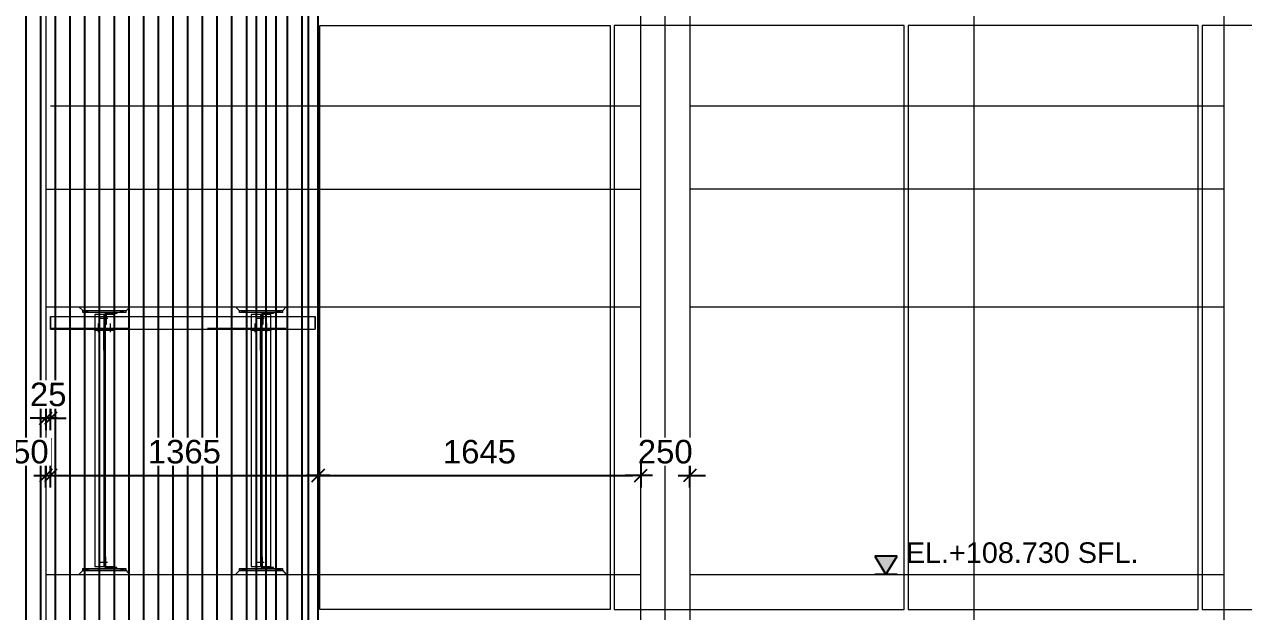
# Model space of a CAD drawing. Header units: millimetres. Extents: x 652937 to 1670132, y 1473552 to 2851037.
# Drawn here: x 663592.14 to 663598.35, y 1524562.13 to 1524565.12 of the extents above; entities that cross this region are included whole.
import ezdxf
from ezdxf.enums import TextEntityAlignment as Align

# ---------------------------------------------------------------- set-up
doc = ezdxf.new("R2010")
doc.units = ezdxf.units.MM
for name, pattern in [('Grid Line', [22.225, 12.7, -3.175, 3.175, -3.175]), ('HIDDEN', [0.375, 0.25, -0.125]), ('XKITLINE00', [0]), ('XKITLINE02', [4, 2, -2])]:
    doc.linetypes.add(name, pattern=pattern)
doc.layers.get('Defpoints').update_dxf_attribs({"color": 255})
doc.layers.add('000 - 0_HIDE_OBJ_FRAMING_DEF_SUB', color=1, linetype='Continuous', plot=False)
for name, color, linetype, lineweight in [('A-230-M_FLOOR', 2, 'Continuous', 25), ('Bolt', 7, 'Continuous', 0), ('Part', 2, 'Continuous', 0), ('Vertical Circulation', 7, 'Continuous', 9), ('Z-030-M_GRID', 1, 'Continuous', 9)]:
    doc.layers.add(name, color=color, linetype=linetype, lineweight=lineweight)
doc.layers.add('DIM', color=1, linetype='Continuous')
doc.layers.add('S-DIM', color=7, linetype='Continuous')
doc.styles.add('ANGSANA', font='angsana.shx', dxfattribs={"width": 0.9})
doc.styles.add('Arial', font='arial.ttf')
doc.dimstyles.new('Dim 40 - End', dxfattribs={"dimscale": 0.04, "dimtxt": 3, "dimasz": 1, "dimexe": 0, "dimexo": 2.5, "dimgap": 1.5, "dimtad": 1, "dimdec": 0, "dimlfac": 1000, "dimzin": 1, "dimdsep": 46, "dimtxsty": 'Arial', "dimblk": 'END', "dimcen": 0.09, "dimclrd": 1, "dimclre": 49, "dimclrt": 3, "dimadec": 0, "dimazin": 0, "dimtfac": 1, "dimtdec": 0, "dimtix": 1, "dimtofl": 0, "dimtmove": 2, "dimatfit": 3, "dimfxl": 1, "dimtfill": 1, "dimtfillclr": 256, "dimtolj": 1, "dimtzin": 0, "dimarcsym": 0})

# ---------------------------------------------------------------- blocks, each defined once
blk = doc.blocks.new('GM_Louver Grill Vertical Z1 - Z Profile-V141-ENT 3 ELE-4 Sheet')
at = {"layer": '000 - 0_HIDE_OBJ_FRAMING_DEF_SUB'}
blk.add_line((187463.5, 105550), (187463.5, 114870), dxfattribs=at)
blk = doc.blocks.new('E4')
at = {"layer": '000 - 0_HIDE_OBJ_FRAMING_DEF_SUB'}
for p, q in [((-1557116.2, 105550), (-1557116.2, 114870)), ((-1556952.7, 114870), (-1556952.7, 105550))]:
    blk.add_line(p, q, dxfattribs=at)
for points in [[(-1557166.2, 114870), (-1558666.2, 114870), (-1558666.2, 105550), (-1557166.2, 105550)], [(-1557166.2, 114870), (-1556902.7, 114870), (-1556902.7, 105550), (-1557166.2, 105550)], [(-1557216.2, 114820), (-1558616.2, 114820), (-1558616.2, 105600), (-1557216.2, 105600)]]:
    blk.add_lwpolyline(points, close=True, dxfattribs=at)
at = {"layer": '000 - 0_HIDE_OBJ_FRAMING_DEF_SUB', "color": 8}
for p in [(-1745854.7, 0), (-1745779.7, 0), (-1745704.7, 0), (-1745629.7, 0), (-1745554.7, 0), (-1745479.7, 0), (-1745404.7, 0), (-1745329.7, 0), (-1745254.7, 0), (-1745179.7, 0), (-1745104.7, 0), (-1745029.7, 0), (-1744954.7, 0), (-1744879.7, 0), (-1744804.7, 0), (-1744729.7, 0), (-1744521.7, 0), (-1744446.7, 0)]:
    blk.add_blockref('GM_Louver Grill Vertical Z1 - Z Profile-V141-ENT 3 ELE-4 Sheet', p, dxfattribs=at)
blk = doc.blocks.new('LEV-SEC')
blk.add_hatch(color=1).paths.add_polyline_path([(-1.62, 2.67), (0, 0), (1.62, 2.67)])
at = {"color": 1}
for p, q in [((-1.62, 2.67), (0, 0)), ((1.62, 2.67), (-1.62, 2.67)), ((0, 0), (1.62, 2.67)), ((1.62, 0), (-1.62, 0))]:
    blk.add_line(p, q, dxfattribs=at)
at = {"color": 2, "style": 'ANGSANA'}
blk.add_attdef('ELEVATION', text='', height=2.4, dxfattribs=at).set_placement((2.91, 2.21), align=Align.BOTTOM_LEFT)
blk = doc.blocks.new('*A3459102')
at = {"layer": 'Part', "linetype": 'XKITLINE00', "lineweight": 0}
for p, q in [((616.947211, 135.830227), (616.947209, 135.830227)), ((616.947209, 135.830227), (619.147209, 135.830227)), ((616.947209, 135.730227), (616.947209, 135.830227)), ((616.947211, 135.730227), (616.947209, 135.730227)), ((616.947209, 135.730227), (619.147209, 135.730227)), ((619.147211, 135.830227), (619.147209, 135.830227)), ((619.147209, 135.730227), (619.147209, 135.830227)), ((619.147211, 135.730227), (619.147209, 135.730227))]:
    blk.add_line(p, q, dxfattribs=at)
at = {"layer": 'Part', "linetype": 'XKITLINE02', "lineweight": 0}
for p, q in [((616.947211, 135.830227), (616.947211, 135.730227)), ((619.147209, 135.830227), (619.147211, 135.830227)), ((619.147209, 135.730227), (619.147211, 135.730227)), ((619.147211, 135.830227), (619.147211, 135.730227))]:
    blk.add_line(p, q, dxfattribs=at)
blk = doc.blocks.new('*A3460103')
at = {"layer": 'Part', "linetype": 'XKITLINE02', "lineweight": 0}
for p, q in [((618.12721, 136.430227), (618.077209, 136.430227)), ((618.077209, 136.430227), (618.077209, 135.930227)), ((618.127209, 135.930227), (618.127209, 136.430227)), ((618.077209, 135.830227), (618.67721, 135.830227)), ((618.67721, 135.830227), (618.67721, 135.880227))]:
    blk.add_line(p, q, dxfattribs=at)
at = {"layer": 'Part', "linetype": 'XKITLINE00', "lineweight": 0}
for p, q in [((618.077209, 135.930227), (618.077209, 135.830227)), ((618.127209, 135.930227), (618.127209, 135.880227)), ((618.677209, 135.880227), (618.127209, 135.880227)), ((618.677209, 135.830227), (618.677209, 135.880227))]:
    blk.add_line(p, q, dxfattribs=at)
blk = doc.blocks.new('*A3461104')
at = {"layer": 'Part', "linetype": 'XKITLINE00', "lineweight": 0}
for p, q in [((616.747209, 135.530227), (616.947209, 135.730227)), ((616.947209, 135.730227), (616.947211, 135.730227)), ((619.177211, 135.730227), (616.947209, 135.730227)), ((619.347209, 135.530227), (619.177209, 135.730227))]:
    blk.add_line(p, q, dxfattribs=at)
at = {"layer": 'Part', "linetype": 'XKITLINE02', "lineweight": 0}
for p, q in [((616.747211, 135.530227), (616.947211, 135.730227)), ((619.347211, 135.530227), (619.177211, 135.730227)), ((616.747209, 135.530227), (619.347211, 135.530227))]:
    blk.add_line(p, q, dxfattribs=at)
blk = doc.blocks.new('*A3462105')
at = {"layer": 'Bolt', "linetype": 'XKITLINE02', "lineweight": 0}
for p, q in [((618.07721, 136.200227), (618.01721, 136.200227)), ((618.12721, 136.300227), (618.07721, 136.300227)), ((618.20641, 136.130227), (617.77721, 136.130227)), ((618.07721, 136.060227), (618.01721, 136.060227)), ((618.12721, 135.960227), (618.07721, 135.960227))]:
    blk.add_line(p, q, dxfattribs=at)
blk = doc.blocks.new('*A3463106')
at = {"layer": 'Bolt'}
for points in [[(617.217, 135.83), (617.217, 135.73), (617.077, 135.73), (617.077, 135.83)], [(619.017, 135.83), (619.017, 135.73), (618.877, 135.73), (618.877, 135.83)]]:
    blk.add_hatch(color=256, dxfattribs=at).paths.add_polyline_path(points, flags=17)
at = {"layer": 'Bolt', "linetype": 'XKITLINE00', "lineweight": 0}
for p, q in [((617.077, 135.83), (617.077, 135.73)), ((617.147, 135.83), (617.147, 135.73)), ((617.217, 135.83), (617.217, 135.73)), ((618.877, 135.83), (618.877, 135.73)), ((618.947, 135.83), (618.947, 135.73)), ((619.017, 135.83), (619.017, 135.73))]:
    blk.add_line(p, q, dxfattribs=at)
blk = doc.blocks.new('*A3534110')
at = {"layer": 'Part', "linetype": 'XKITLINE00', "lineweight": 0}
for p, q in [((616.947209, 162.330227), (616.947209, 162.430227)), ((616.947209, 162.430227), (619.147209, 162.430227)), ((619.147209, 162.330227), (616.947209, 162.330227)), ((619.147209, 162.330227), (619.147209, 162.430227)), ((619.147209, 162.430227), (619.147211, 162.430227)), ((619.147211, 162.330227), (619.147209, 162.330227))]:
    blk.add_line(p, q, dxfattribs=at)
at = {"layer": 'Part', "linetype": 'XKITLINE02', "lineweight": 0}
for p, q in [((616.947211, 162.330227), (616.947211, 162.430227)), ((619.147209, 162.430227), (619.147211, 162.430227)), ((619.147209, 162.330227), (619.147211, 162.330227)), ((619.147211, 162.330227), (619.147211, 162.430227))]:
    blk.add_line(p, q, dxfattribs=at)
blk = doc.blocks.new('*A3535111')
at = {"layer": 'Part', "linetype": 'XKITLINE00', "lineweight": 0}
for p, q in [((618.077209, 162.330227), (618.077209, 162.230227)), ((618.677209, 162.280227), (618.677209, 162.330227)), ((618.677209, 162.280227), (618.127209, 162.280227)), ((618.127209, 162.280227), (618.127209, 162.230227))]:
    blk.add_line(p, q, dxfattribs=at)
at = {"layer": 'Part', "linetype": 'XKITLINE02', "lineweight": 0}
for p, q in [((618.077209, 162.330227), (618.67721, 162.330227)), ((618.67721, 162.330227), (618.67721, 162.280227)), ((618.07721, 161.730227), (618.077209, 162.230227)), ((618.077209, 161.730227), (618.12721, 161.730227)), ((618.127209, 162.230227), (618.12721, 161.730227))]:
    blk.add_line(p, q, dxfattribs=at)
blk = doc.blocks.new('*A3537113')
at = {"layer": 'Bolt', "linetype": 'XKITLINE02', "lineweight": 0}
for p, q in [((618.20641, 162.030227), (617.77721, 162.030227)), ((618.07721, 162.100227), (618.01721, 162.100227)), ((618.07721, 161.960227), (618.01721, 161.960227)), ((618.12721, 162.200227), (618.07721, 162.200227)), ((618.12721, 161.860227), (618.07721, 161.860227))]:
    blk.add_line(p, q, dxfattribs=at)
blk = doc.blocks.new('*A3538114')
at = {"layer": 'Bolt'}
for points in [[(617.217, 162.43), (617.217, 162.33), (617.077, 162.33), (617.077, 162.43)], [(619.017, 162.43), (619.017, 162.33), (618.877, 162.33), (618.877, 162.43)]]:
    blk.add_hatch(color=256, dxfattribs=at).paths.add_polyline_path(points, flags=17)
at = {"layer": 'Bolt', "linetype": 'XKITLINE00', "lineweight": 0}
for p, q in [((617.077, 162.33), (617.077, 162.43)), ((617.147, 162.33), (617.147, 162.43)), ((617.217, 162.33), (617.217, 162.43)), ((618.877, 162.33), (618.877, 162.43)), ((618.947, 162.33), (618.947, 162.43)), ((619.017, 162.33), (619.017, 162.43))]:
    blk.add_line(p, q, dxfattribs=at)
blk = doc.blocks.new('END')
at = {"color": 1}
for p, q in [((1.5, 0), (-1.5, 0)), ((0, 1.5), (0, -1.5))]:
    blk.add_line(p, q, dxfattribs=at)
at = {"color": 3}
blk.add_line((-0.8, -0.8), (0.8, 0.8), dxfattribs=at)
blk = doc.blocks.new('*D191')
at = {"layer": 'Defpoints', "color": 0, "transparency": 16777216}
for p in [(663592.2442, 1524563.3937), (663592.2692, 1524563.4056), (663592.2692, 1524563.114)]:
    blk.add_point(p, dxfattribs=at)
at = {"layer": 'S-DIM', "color": 49, "lineweight": -2, "transparency": 16777216}
for p, q in [((663592.2442, 1524563.2937), (663592.2442, 1524563.114)), ((663592.2692, 1524563.3056), (663592.2692, 1524563.114))]:
    blk.add_line(p, q, dxfattribs=at)
at = {"layer": 'S-DIM', "color": 1, "lineweight": -2, "transparency": 16777216}
for p, q in [((663592.2042, 1524563.114), (663592.1642, 1524563.114)), ((663592.3092, 1524563.114), (663592.3492, 1524563.114))]:
    blk.add_line(p, q, dxfattribs=at)
at = {"layer": 'S-DIM', "color": 1, "lineweight": -2, "transparency": 16777216, "xscale": 0.04, "yscale": 0.04, "zscale": 0.04}
blk.add_blockref('END', (663592.2442, 1524563.114), dxfattribs=at)
at = {"layer": 'S-DIM', "color": 1, "lineweight": -2, "transparency": 16777216, "xscale": 0.04, "yscale": 0.04, "zscale": 0.04, "rotation": 180}
blk.add_blockref('END', (663592.2692, 1524563.114), dxfattribs=at)
at = {"layer": 'S-DIM', "color": 3, "transparency": 16777216, "insert": (663592.2567, 1524563.2352), "char_height": 0.12, "attachment_point": 5, "style": 'Arial', "bg_fill": 3, "box_fill_scale": 1.1, "bg_fill_color": 256, "bg_fill_true_color": 13158600, "bg_fill_transparency": 0}
blk.add_mtext('\\A1;25', dxfattribs=at)
blk = doc.blocks.new('*D192')
at = {"layer": 'Defpoints', "color": 0, "transparency": 16777216}
for p in [(663592.2692, 1524563.1135), (663593.6337, 1524563.1135), (663593.6337, 1524562.8219)]:
    blk.add_point(p, dxfattribs=at)
at = {"layer": 'S-DIM', "color": 49, "lineweight": -2, "transparency": 16777216}
for p, q in [((663592.2692, 1524563.0135), (663592.2692, 1524562.8219)), ((663593.6337, 1524563.0135), (663593.6337, 1524562.8219))]:
    blk.add_line(p, q, dxfattribs=at)
at = {"layer": 'S-DIM', "color": 1, "lineweight": -2, "transparency": 16777216}
blk.add_line((663592.3092, 1524562.8219), (663593.5937, 1524562.8219), dxfattribs=at)
at = {"layer": 'S-DIM', "color": 1, "lineweight": -2, "transparency": 16777216, "xscale": 0.04, "yscale": 0.04, "zscale": 0.04, "rotation": 180}
blk.add_blockref('END', (663592.2692, 1524562.8219), dxfattribs=at)
at = {"layer": 'S-DIM', "color": 1, "lineweight": -2, "transparency": 16777216, "xscale": 0.04, "yscale": 0.04, "zscale": 0.04}
blk.add_blockref('END', (663593.6337, 1524562.8219), dxfattribs=at)
at = {"layer": 'S-DIM', "color": 3, "transparency": 16777216, "insert": (663592.9514, 1524562.9432), "char_height": 0.12, "attachment_point": 5, "style": 'Arial', "bg_fill": 3, "box_fill_scale": 1.1, "bg_fill_color": 256, "bg_fill_true_color": 13158600, "bg_fill_transparency": 0}
blk.add_mtext('\\A1;1365', dxfattribs=at)
blk = doc.blocks.new('*D193')
at = {"layer": 'Defpoints', "color": 0, "transparency": 16777216}
for p in [(663591.9942, 1524563.0787), (663592.2442, 1524563.0787), (663592.2442, 1524562.8219)]:
    blk.add_point(p, dxfattribs=at)
at = {"layer": 'S-DIM', "color": 49, "lineweight": -2, "transparency": 16777216}
for p, q in [((663591.9942, 1524562.9787), (663591.9942, 1524562.8219)), ((663592.2442, 1524562.9787), (663592.2442, 1524562.8219))]:
    blk.add_line(p, q, dxfattribs=at)
at = {"layer": 'S-DIM', "color": 1, "lineweight": -2, "transparency": 16777216}
for p, q in [((663591.9542, 1524562.8219), (663591.9142, 1524562.8219)), ((663592.2842, 1524562.8219), (663592.3242, 1524562.8219))]:
    blk.add_line(p, q, dxfattribs=at)
at = {"layer": 'S-DIM', "color": 1, "lineweight": -2, "transparency": 16777216, "xscale": 0.04, "yscale": 0.04, "zscale": 0.04}
blk.add_blockref('END', (663591.9942, 1524562.8219), dxfattribs=at)
at = {"layer": 'S-DIM', "color": 1, "lineweight": -2, "transparency": 16777216, "xscale": 0.04, "yscale": 0.04, "zscale": 0.04, "rotation": 180}
blk.add_blockref('END', (663592.2442, 1524562.8219), dxfattribs=at)
at = {"layer": 'S-DIM', "color": 3, "transparency": 16777216, "insert": (663592.1192, 1524562.9431), "char_height": 0.12, "attachment_point": 5, "style": 'Arial', "bg_fill": 3, "box_fill_scale": 1.1, "bg_fill_color": 256, "bg_fill_true_color": 13158600, "bg_fill_transparency": 0}
blk.add_mtext('\\A1;250', dxfattribs=at)
blk = doc.blocks.new('*D195')
at = {"layer": 'Defpoints', "color": 0, "transparency": 16777216}
for p in [(663595.2792, 1524563.078), (663595.5292, 1524563.078), (663595.5292, 1524562.8219)]:
    blk.add_point(p, dxfattribs=at)
at = {"layer": 'S-DIM', "color": 49, "lineweight": -2, "transparency": 16777216}
for p, q in [((663595.2792, 1524562.978), (663595.2792, 1524562.8219)), ((663595.5292, 1524562.978), (663595.5292, 1524562.8219))]:
    blk.add_line(p, q, dxfattribs=at)
at = {"layer": 'S-DIM', "color": 1, "lineweight": -2, "transparency": 16777216}
for p, q in [((663595.2392, 1524562.8219), (663595.1992, 1524562.8219)), ((663595.5692, 1524562.8219), (663595.6092, 1524562.8219))]:
    blk.add_line(p, q, dxfattribs=at)
at = {"layer": 'S-DIM', "color": 1, "lineweight": -2, "transparency": 16777216, "xscale": 0.04, "yscale": 0.04, "zscale": 0.04}
blk.add_blockref('END', (663595.2792, 1524562.8219), dxfattribs=at)
at = {"layer": 'S-DIM', "color": 1, "lineweight": -2, "transparency": 16777216, "xscale": 0.04, "yscale": 0.04, "zscale": 0.04, "rotation": 180}
blk.add_blockref('END', (663595.5292, 1524562.8219), dxfattribs=at)
at = {"layer": 'S-DIM', "color": 3, "transparency": 16777216, "insert": (663595.4042, 1524562.9431), "char_height": 0.12, "attachment_point": 5, "style": 'Arial', "bg_fill": 3, "box_fill_scale": 1.1, "bg_fill_color": 256, "bg_fill_true_color": 13158600, "bg_fill_transparency": 0}
blk.add_mtext('\\A1;250', dxfattribs=at)
blk = doc.blocks.new('15')
at = {"layer": 'Part', "color": 253, "linetype": 'XKITLINE00', "lineweight": 0}
for points in [[(663595.1229, 1524504.6862), (663595.1229, 1524501.7062), (663595.1229, 1524501.7062), (663595.1229, 1524501.7062), (663593.6429, 1524501.7062), (663593.6429, 1524504.6862)], [(663595.1429, 1524501.7062), (663595.1429, 1524501.7062), (663596.6229, 1524501.7062), (663596.6229, 1524501.7062), (663596.6229, 1524504.6862), (663596.6229, 1524504.6862), (663595.1429, 1524504.6862)], [(663598.1229, 1524501.7062), (663598.1229, 1524504.6862), (663596.6429, 1524504.6862), (663596.6429, 1524501.7062)], [(663598.1429, 1524501.7062), (663599.6229, 1524501.7062), (663599.6229, 1524501.7062), (663599.6229, 1524504.6862), (663598.1429, 1524504.6862)]]:
    blk.add_lwpolyline(points, close=True, dxfattribs=at)
blk = doc.blocks.new('*D2136')
at = {"layer": 'Defpoints', "color": 0, "transparency": 16777216}
for p in [(663593.6337, 1524562.9957), (663595.2792, 1524563.0044), (663595.2792, 1524562.8219)]:
    blk.add_point(p, dxfattribs=at)
at = {"layer": 'S-DIM', "color": 49, "lineweight": -2, "transparency": 16777216}
for p, q in [((663593.6337, 1524562.8957), (663593.6337, 1524562.8219)), ((663595.2792, 1524562.9044), (663595.2792, 1524562.8219))]:
    blk.add_line(p, q, dxfattribs=at)
at = {"layer": 'S-DIM', "color": 1, "lineweight": -2, "transparency": 16777216}
blk.add_line((663593.6737, 1524562.8219), (663595.2392, 1524562.8219), dxfattribs=at)
at = {"layer": 'S-DIM', "color": 1, "lineweight": -2, "transparency": 16777216, "xscale": 0.04, "yscale": 0.04, "zscale": 0.04, "rotation": 180}
blk.add_blockref('END', (663593.6337, 1524562.8219), dxfattribs=at)
at = {"layer": 'S-DIM', "color": 1, "lineweight": -2, "transparency": 16777216, "xscale": 0.04, "yscale": 0.04, "zscale": 0.04}
blk.add_blockref('END', (663595.2792, 1524562.8219), dxfattribs=at)
at = {"layer": 'S-DIM', "color": 3, "transparency": 16777216, "insert": (663594.4564, 1524562.9431), "char_height": 0.12, "attachment_point": 5, "style": 'Arial', "bg_fill": 3, "box_fill_scale": 1.1, "bg_fill_color": 256, "bg_fill_true_color": 13158600, "bg_fill_transparency": 0}
blk.add_mtext('\\A1;1645', dxfattribs=at)
blk = doc.blocks.new('*A3536112')
at = {"layer": 'Part', "linetype": 'XKITLINE00', "lineweight": 0}
for p, q in [((616.747209, 162.630227), (616.947209, 162.430227)), ((616.947209, 162.430227), (619.177211, 162.430227)), ((619.177209, 162.430227), (619.347209, 162.630227))]:
    blk.add_line(p, q, dxfattribs=at)
at = {"layer": 'Part', "linetype": 'XKITLINE02', "lineweight": 0}
for p, q in [((616.747209, 162.630227), (619.347211, 162.630227)), ((616.947211, 162.430227), (616.747211, 162.630227)), ((619.177211, 162.430227), (619.347211, 162.630227))]:
    blk.add_line(p, q, dxfattribs=at)
blk = doc.blocks.new('*A47105234')
at = {"layer": 'Part', "linetype": 'XKITLINE00', "lineweight": 0}
for p, q in [((37.496884, -86.470099), (44.240314, -86.470099)), ((37.496884, -86.470099), (37.496884, -86.795099)), ((44.24032, -86.470099), (44.240314, -86.470099)), ((44.240314, -86.470099), (44.240314, -86.795099)), ((44.240404, -86.470099), (44.240398, -86.470099)), ((44.240398, -86.470099), (44.240398, -86.765099)), ((37.496884, -86.795099), (44.240314, -86.795099)), ((44.240404, -86.765099), (44.240404, -86.795099))]:
    blk.add_line(p, q, dxfattribs=at)
at = {"layer": 'Part', "linetype": 'XKITLINE02', "lineweight": 0}
for p, q in [((37.496889, -86.765099), (37.496889, -86.470099)), ((37.496967, -86.765099), (37.496967, -86.470099)), ((37.496973, -86.795099), (37.496973, -86.470099)), ((44.240314, -86.470099), (44.240404, -86.470099)), ((44.24032, -86.765099), (44.24032, -86.470099)), ((44.240404, -86.470099), (44.240404, -86.765099)), ((37.496889, -86.765099), (44.240398, -86.765099)), ((44.240314, -86.795099), (44.240404, -86.795099)), ((44.240314, -86.795099), (44.240404, -86.795099)), ((44.240398, -86.765099), (44.24032, -86.765099))]:
    blk.add_line(p, q, dxfattribs=at)
blk = doc.blocks.new('*A47135237')
at = {"layer": 'Bolt'}
for points in [[(42.75, -86.765), (42.75, -86.795), (42.68, -86.795), (42.68, -86.765)], [(42.75, -86.795), (42.75, -86.825), (42.68, -86.825), (42.68, -86.795)], [(43.05, -86.765), (43.05, -86.795), (42.98, -86.795), (42.98, -86.765)], [(43.05, -86.795), (43.05, -86.825), (42.98, -86.825), (42.98, -86.795)]]:
    blk.add_hatch(color=256, dxfattribs=at).paths.add_polyline_path(points, flags=17)
at = {"layer": 'Bolt', "linetype": 'XKITLINE00', "lineweight": 0}
for p, q in [((42.715, -86.865), (42.715, -86.65)), ((43.015, -86.865), (43.015, -86.65)), ((42.68, -86.795), (42.68, -86.765)), ((42.68, -86.825), (42.68, -86.795)), ((42.75, -86.795), (42.75, -86.765)), ((42.75, -86.825), (42.75, -86.795)), ((42.98, -86.795), (42.98, -86.765)), ((42.98, -86.825), (42.98, -86.795)), ((43.05, -86.795), (43.05, -86.765)), ((43.05, -86.825), (43.05, -86.795))]:
    blk.add_line(p, q, dxfattribs=at)
blk = doc.blocks.new('*A47145238')
at = {"layer": 'Bolt'}
for points in [[(38.752, -86.765), (38.752, -86.795), (38.682, -86.795), (38.682, -86.765)], [(38.752, -86.795), (38.752, -86.825), (38.682, -86.825), (38.682, -86.795)], [(39.052, -86.765), (39.052, -86.795), (38.982, -86.795), (38.982, -86.765)], [(39.052, -86.795), (39.052, -86.825), (38.982, -86.825), (38.982, -86.795)]]:
    blk.add_hatch(color=256, dxfattribs=at).paths.add_polyline_path(points, flags=17)
at = {"layer": 'Bolt', "linetype": 'XKITLINE00', "lineweight": 0}
for p, q in [((38.717, -86.865), (38.717, -86.65)), ((39.017, -86.865), (39.017, -86.65)), ((38.682, -86.795), (38.682, -86.765)), ((38.682, -86.825), (38.682, -86.795)), ((38.752, -86.795), (38.752, -86.765)), ((38.752, -86.825), (38.752, -86.795)), ((38.982, -86.795), (38.982, -86.765)), ((38.982, -86.825), (38.982, -86.795)), ((39.052, -86.795), (39.052, -86.765)), ((39.052, -86.825), (39.052, -86.795))]:
    blk.add_line(p, q, dxfattribs=at)
blk = doc.blocks.new('*A47155239')
at = {"layer": 'Part', "linetype": 'XKITLINE00', "lineweight": 0}
for p, q in [((38.616887, -86.825099), (38.616887, -86.795099)), ((39.117008, -86.825099), (38.616887, -86.825099)), ((39.116887, -86.825099), (39.116887, -86.795099)), ((39.117008, -86.825099), (39.116887, -86.825099)), ((39.117008, -86.795099), (39.117008, -86.825099))]:
    blk.add_line(p, q, dxfattribs=at)
at = {"layer": 'Part', "linetype": 'XKITLINE02', "lineweight": 0}
for p, q in [((39.117008, -86.795099), (38.616887, -86.795099)), ((38.617008, -86.825099), (38.617008, -86.795099)), ((39.116887, -86.795099), (39.117008, -86.795099))]:
    blk.add_line(p, q, dxfattribs=at)
blk = doc.blocks.new('*A47165240')
at = {"layer": 'Part', "linetype": 'XKITLINE00', "lineweight": 0}
for p, q in [((38.851887, -86.975099), (38.851887, -86.825099)), ((38.851887, -86.825099), (38.881887, -86.825099)), ((38.851978, -87.325099), (38.851887, -86.975099)), ((38.851887, -86.975099), (38.881887, -86.975099)), ((38.881887, -86.975099), (38.881887, -86.825099)), ((38.881887, -86.975099), (38.881978, -87.325099)), ((38.882008, -87.325099), (38.882008, -86.825099)), ((38.852008, -87.325099), (38.851978, -87.325099)), ((38.851978, -87.325099), (38.882008, -87.325099))]:
    blk.add_line(p, q, dxfattribs=at)
at = {"layer": 'Part', "linetype": 'XKITLINE02', "lineweight": 0}
for p, q in [((38.851887, -86.825099), (38.852008, -86.825099)), ((38.852008, -86.825099), (38.852008, -87.325099)), ((38.881887, -86.825099), (38.882008, -86.825099)), ((38.882008, -86.825099), (38.881887, -86.825099))]:
    blk.add_line(p, q, dxfattribs=at)
blk = doc.blocks.new('*A47175241')
at = {"layer": 'Part', "linetype": 'XKITLINE00', "lineweight": 0}
for p, q in [((42.615406, -86.825099), (42.615406, -86.795099)), ((43.115526, -86.825099), (42.615406, -86.825099)), ((43.115406, -86.825099), (43.115406, -86.795099)), ((43.115526, -86.825099), (43.115406, -86.825099)), ((43.115526, -86.795099), (43.115526, -86.825099))]:
    blk.add_line(p, q, dxfattribs=at)
at = {"layer": 'Part', "linetype": 'XKITLINE02', "lineweight": 0}
for p, q in [((43.115526, -86.795099), (42.615406, -86.795099)), ((42.615526, -86.825099), (42.615526, -86.795099)), ((43.115406, -86.795099), (43.115526, -86.795099))]:
    blk.add_line(p, q, dxfattribs=at)
blk = doc.blocks.new('*A47185242')
at = {"layer": 'Part', "linetype": 'XKITLINE00', "lineweight": 0}
for p, q in [((42.850406, -86.975099), (42.850406, -86.825099)), ((42.850406, -86.825099), (42.880406, -86.825099)), ((42.850496, -87.325099), (42.850406, -86.975099)), ((42.850406, -86.975099), (42.880406, -86.975099)), ((42.880406, -86.975099), (42.880406, -86.825099)), ((42.880406, -86.975099), (42.880496, -87.325099)), ((42.880526, -87.325099), (42.880526, -86.825099)), ((42.850526, -87.325099), (42.850496, -87.325099)), ((42.850496, -87.325099), (42.880526, -87.325099))]:
    blk.add_line(p, q, dxfattribs=at)
at = {"layer": 'Part', "linetype": 'XKITLINE02', "lineweight": 0}
for p, q in [((42.850406, -86.825099), (42.850526, -86.825099)), ((42.850526, -86.825099), (42.850526, -87.325099)), ((42.880406, -86.825099), (42.880526, -86.825099)), ((42.880526, -86.825099), (42.880406, -86.825099))]:
    blk.add_line(p, q, dxfattribs=at)

msp = doc.modelspace()

# ---------------------------------------------------------------- linework, layer by layer
at = {"layer": 'A-230-M_FLOOR', "color": 4, "lineweight": 9}
for points in [[(663591.9942, 1524557.0881), (663591.9942, 1524568.0081), (663592.2442, 1524568.0081), (663592.2442, 1524557.0881)], [(663595.2792, 1524557.0881), (663595.2792, 1524568.0081), (663595.5292, 1524568.0081), (663595.5292, 1524557.0881)], [(663598.2542, 1524557.0881), (663598.2542, 1524568.0081)]]:
    msp.add_lwpolyline(points, dxfattribs=at)
at = {"layer": 'Part', "color": 1, "linetype": 'XKITLINE00', "lineweight": 0}
msp.add_line((663592.2692, 1524564.7081), (663593.6327, 1524564.7081), dxfattribs=at)
at = {"layer": 'Part', "color": 1, "linetype": 'HIDDEN', "lineweight": 0, "ltscale": 20}
for p, q in [((663593.6327, 1524564.7081), (663595.2792, 1524564.7081)), ((663595.5292, 1524564.7081), (663598.2542, 1524564.7081)), ((663593.6327, 1524562.3181), (663595.2792, 1524562.3181)), ((663595.5292, 1524562.3181), (663598.2542, 1524562.3181))]:
    msp.add_line(p, q, dxfattribs=at)
at = {"layer": 'Part', "linetype": 'XKITLINE00', "lineweight": 0}
for p, q in [((663592.2442, 1524564.2831), (663595.2792, 1524564.2831)), ((663598.2542, 1524564.2831), (663595.5292, 1524564.2831)), ((663592.2442, 1524563.6831), (663595.2792, 1524563.6831)), ((663595.5292, 1524563.6831), (663598.2542, 1524563.6831))]:
    msp.add_line(p, q, dxfattribs=at)
at = {"layer": 'Part', "linetype": 'XKITLINE02', "lineweight": 0}
for p, q in [((663592.5412, 1524563.6431), (663592.5412, 1524562.3581)), ((663592.5412, 1524563.6431), (663592.5412, 1524562.3581)), ((663592.5472, 1524563.6431), (663592.5472, 1524562.3581)), ((663592.5472, 1524563.6431), (663592.5472, 1524562.3581)), ((663592.5942, 1524563.6431), (663592.5942, 1524563.6431)), ((663592.5942, 1524563.6431), (663592.5942, 1524563.6431)), ((663593.3399, 1524563.6431), (663593.3399, 1524562.3581)), ((663593.3399, 1524563.6431), (663593.3399, 1524562.3581)), ((663593.3459, 1524563.6431), (663593.3459, 1524562.3581)), ((663593.3459, 1524563.6431), (663593.3459, 1524562.3581)), ((663593.3929, 1524563.6431), (663593.3929, 1524563.6431)), ((663593.3929, 1524563.6431), (663593.3929, 1524563.6431)), ((663592.5942, 1524562.3581), (663592.5942, 1524562.3581)), ((663592.5942, 1524562.3581), (663592.5942, 1524562.3581)), ((663593.3929, 1524562.3581), (663593.3929, 1524562.3581)), ((663593.3929, 1524562.3581), (663593.3929, 1524562.3581))]:
    msp.add_line(p, q, dxfattribs=at)
at = {"layer": 'Part', "color": 1, "lineweight": 0, "ltscale": 20}
msp.add_line((663592.2442, 1524562.3181), (663593.6327, 1524562.3181), dxfattribs=at)
at = {"layer": 'Part', "linetype": 'XKITLINE00', "lineweight": 0}
for points in [[(663592.5942, 1524562.3581), (663592.5942, 1524563.6431), (663592.4942, 1524563.6431), (663592.4942, 1524562.3581)], [(663593.3929, 1524562.3581), (663593.3929, 1524563.6431), (663593.2929, 1524563.6431), (663593.2929, 1524562.3581)]]:
    msp.add_lwpolyline(points, close=True, dxfattribs=at)
at = {"layer": 'Z-030-M_GRID', "linetype": 'Grid Line', "ltscale": 0.5}
msp.add_line((663596.9792, 1524548.5416), (663596.9792, 1524569.7849), dxfattribs=at)
at = {"layer": 'Z-030-M_GRID', "color": 251, "linetype": 'Grid Line'}
msp.add_line((663595.4042, 1524556.3923), (663595.4042, 1524569.4741), dxfattribs=at)

# ---------------------------------------------------------------- block references
at = {"xscale": 0.001, "yscale": 0.001, "zscale": 0.001}
msp.add_blockref('E4', (665150.5354, 1524453.5881), dxfattribs=at)
at = {"lineweight": 0}
for name, p, xscale, yscale, zscale in [('*A3536112', (663530.738, 1524547.4201), 0.1, 0.1, 0.1), ('*A3534110', (663530.7395, 1524547.4201), 0.1, 0.1, 0.1), ('*A3538114', (663530.7395, 1524547.4201), 0.1, 0.1, 0.1), ('*A3537113', (663530.7395, 1524547.4201), 0.1, 0.1, 0.1), ('*A3535111', (663530.7395, 1524547.4201), 0.1, 0.1, 0.1), ('*A3536112', (663531.5367, 1524547.4201), 0.1, 0.1, 0.1), ('*A3534110', (663531.5382, 1524547.4201), 0.1, 0.1, 0.1), ('*A3538114', (663531.5382, 1524547.4201), 0.1, 0.1, 0.1), ('*A3537113', (663531.5382, 1524547.4201), 0.1, 0.1, 0.1), ('*A3535111', (663531.5382, 1524547.4201), 0.1, 0.1, 0.1), ('*A47105234', (663584.7698, 1524580.9272), 0.2, 0.2, 0.2), ('*A47145238', (663584.7708, 1524580.9272), 0.2, 0.2, 0.2), ('*A47135237', (663584.7698, 1524580.9272), 0.2, 0.2, 0.2), ('*A47155239', (663584.7708, 1524580.9272), 0.2, 0.2, 0.2), ('*A47165240', (663584.7708, 1524580.9272), 0.2, 0.2, 0.2), ('*A47175241', (663584.7698, 1524580.9272), 0.2, 0.2, 0.2), ('*A47185242', (663584.7698, 1524580.9272), 0.2, 0.2, 0.2), ('*A3462105', (663530.7388, 1524548.7651), 0.1, 0.1, 0.1), ('*A3460103', (663530.7388, 1524548.7651), 0.1, 0.1, 0.1), ('*A3462105', (663531.5375, 1524548.7651), 0.1, 0.1, 0.1), ('*A3460103', (663531.5375, 1524548.7651), 0.1, 0.1, 0.1), ('*A3461104', (663530.7388, 1524548.7651), 0.1, 0.1, 0.1), ('*A3459102', (663530.7388, 1524548.7651), 0.1, 0.1, 0.1), ('*A3463106', (663530.7388, 1524548.7651), 0.1, 0.1, 0.1), ('*A3461104', (663531.5375, 1524548.7651), 0.1, 0.1, 0.1), ('*A3459102', (663531.5375, 1524548.7651), 0.1, 0.1, 0.1), ('*A3463106', (663531.5375, 1524548.7651), 0.1, 0.1, 0.1)]:
    msp.add_blockref(name, p, dxfattribs=dict(at, xscale=xscale, yscale=yscale, zscale=zscale))
at = {"layer": 'DIM'}
ref = msp.add_blockref('LEV-SEC', (663596.5297, 1524562.3181), dxfattribs=dict(at, xscale=0.035, yscale=0.035, zscale=0.035))
ref.add_attrib('ELEVATION', 'EL.+108.730 SFL.', dxfattribs={"layer": '0', "color": 3, "height": 0.105, "style": 'Arial'}).set_placement((663596.6317, 1524562.345), align=Align.BOTTOM_LEFT)

# ---------------------------------------------------------------- next in the draw order: dimensions: what is measured, and where the dimension line sits
at = {"layer": 'S-DIM', "color": 4}
for base, p1, p2, picture, middle in [((663592.2692, 1524563.114), (663592.2442, 1524563.3937), (663592.2692, 1524563.4056), '*D191', (663592.2567, 1524563.2352)), ((663595.5292, 1524562.8219), (663595.2792, 1524563.078), (663595.5292, 1524563.078), '*D195', (663595.4042, 1524562.9431))]:
    dim = msp.add_linear_dim(base=base, p1=p1, p2=p2, dimstyle='Dim 40 - End', dxfattribs=at)
    dim.commit()
    dim.dimension.update_dxf_attribs({"geometry": picture, "text_midpoint": middle})

# ---------------------------------------------------------------- next in the draw order: dimensions: what is measured, and where the dimension line sits
dim = msp.add_linear_dim(base=(663593.6337, 1524562.82185), p1=(663592.26919, 1524563.11353), p2=(663593.6337, 1524563.11353), dimstyle='Dim 40 - End', dxfattribs=at)
dim.commit()
dim.dimension.update_dxf_attribs({"geometry": '*D192', "text_midpoint": (663592.95145, 1524562.94316)})

# ---------------------------------------------------------------- next in the draw order: dimensions: what is measured, and where the dimension line sits
dim = msp.add_linear_dim(base=(663592.2442, 1524562.8219), p1=(663591.9942, 1524563.0787), p2=(663592.2442, 1524563.0787), dimstyle='Dim 40 - End', dxfattribs=at)
dim.commit()
dim.dimension.update_dxf_attribs({"geometry": '*D193', "text_midpoint": (663592.1192, 1524562.9431)})

# ---------------------------------------------------------------- next in the draw order: block references
at = {"layer": 'Vertical Circulation', "color": 4}
msp.add_blockref('15', (0, 60.4319), dxfattribs=at)

# ---------------------------------------------------------------- next in the draw order: dimensions: what is measured, and where the dimension line sits
at = {"layer": 'S-DIM', "color": 4}
dim = msp.add_linear_dim(base=(663595.27919, 1524562.82185), p1=(663593.6337, 1524562.99572), p2=(663595.27919, 1524563.00439), dimstyle='Dim 40 - End', dxfattribs=at)
dim.commit()
dim.dimension.update_dxf_attribs({"geometry": '*D2136', "text_midpoint": (663594.45645, 1524562.94312)})

doc.saveas('drawing.dxf')
